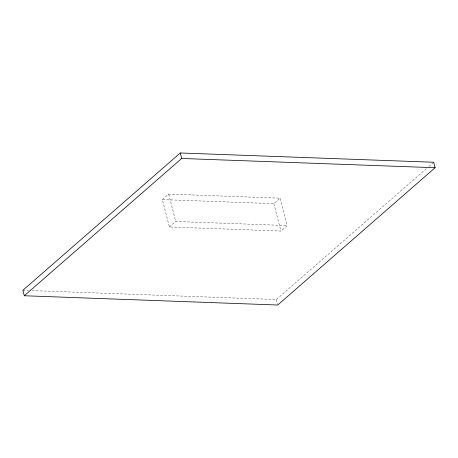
<?xml version="1.0" encoding="UTF-8"?>
<svg xmlns="http://www.w3.org/2000/svg" width="458" height="458" viewBox="0 0 458 458"><rect width="100%" height="100%" fill="white"/><g stroke="black" fill="none" stroke-linecap="round" stroke-linejoin="round"><path stroke-width="0.34" stroke-dasharray="2.29 1.72" d="M162.367 199.579L168.664 194.089L280.164 198.171L287.195 225.554L280.903 231.044L169.397 226.968L162.367 199.579L273.867 203.661L280.164 198.171M169.397 226.968L175.695 221.477L287.195 225.554M32.18 290.607L276.317 299.538L426.69 168.367M428.843 166.483L433.692 162.252M22.9 290.269L28.614 290.475M273.867 203.661L280.903 231.044M276.317 299.538L277.548 304.33M168.664 194.089L175.695 221.477"/><path stroke-width="0.69" d="M180.28 152.983L22.9 290.269L24.308 295.748L277.72 305.017L435.1 167.731L433.692 162.252L180.28 152.983L181.683 158.462L24.308 295.748M181.683 158.462L435.1 167.731"/></g></svg>
